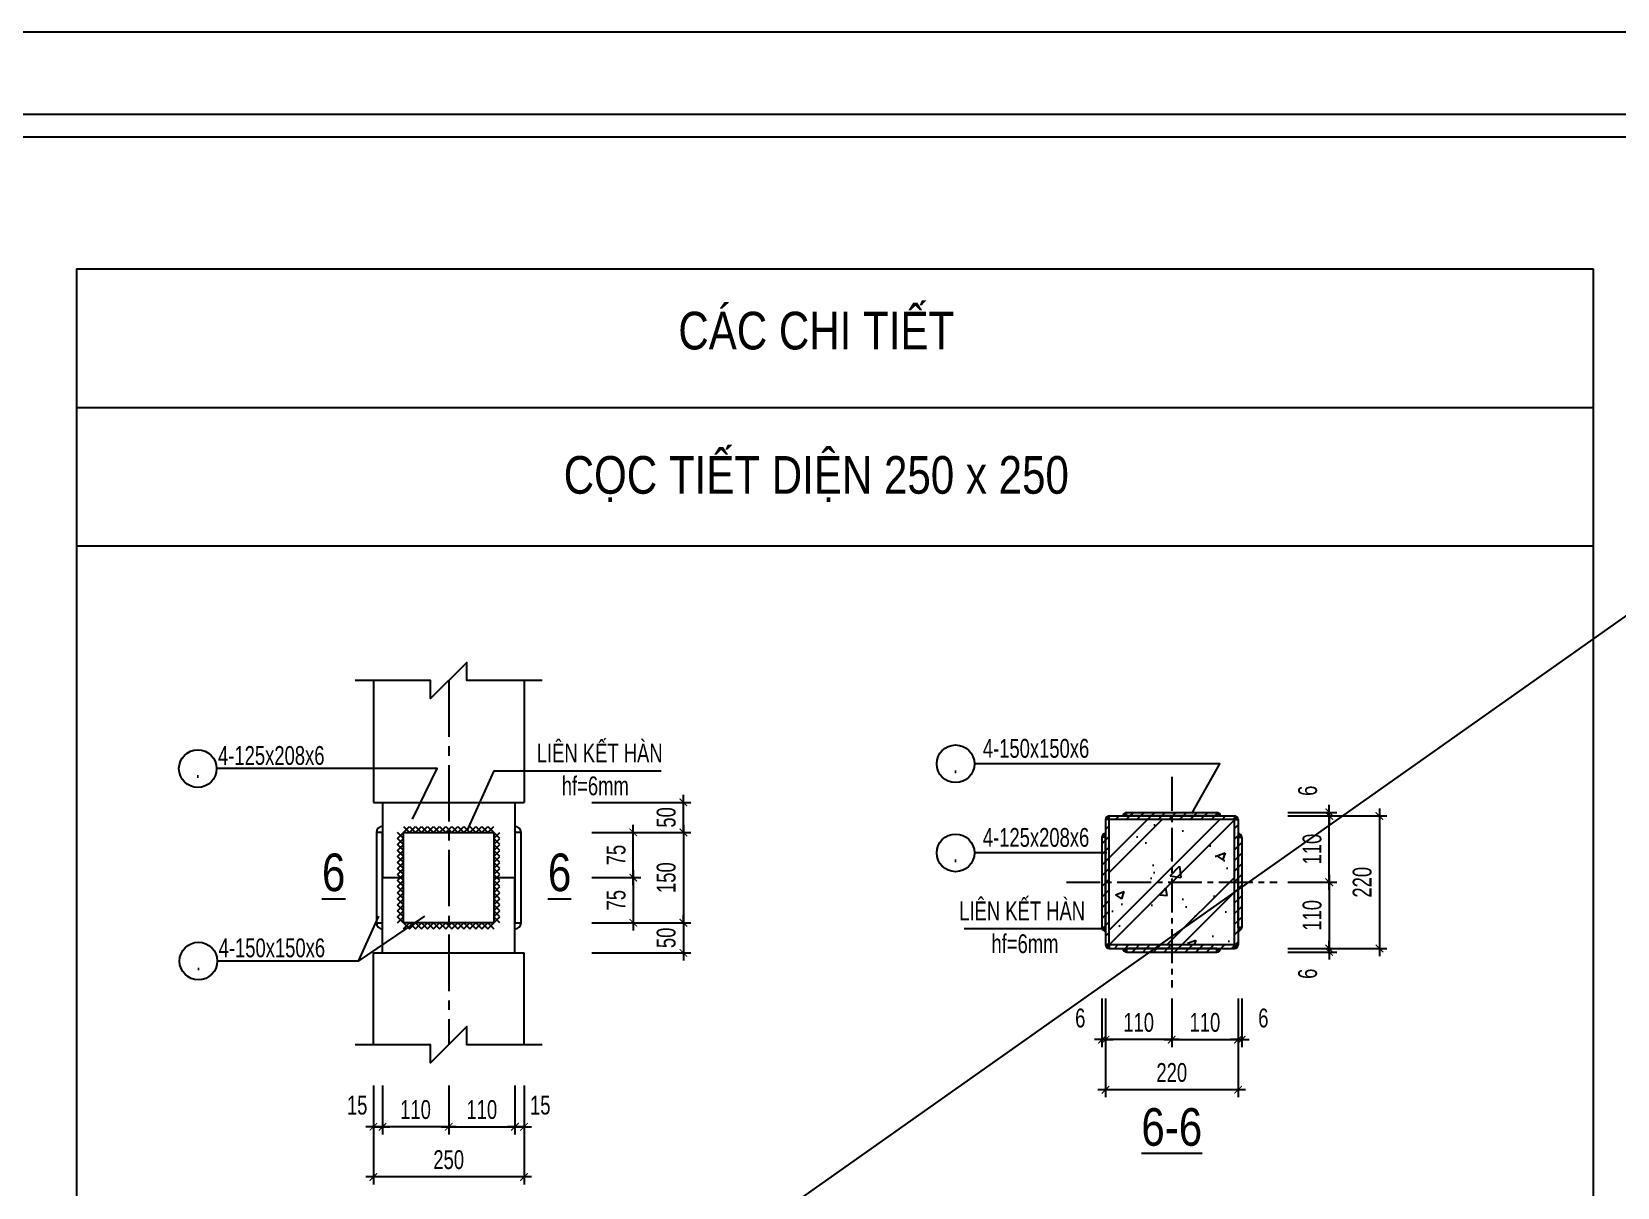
# Model space of a CAD drawing. Extents: x -24357 to 91799, y -17201 to -2351.
# Drawn here: x 14761 to 20024, y -6189 to -2351 of the extents above; entities that cross this region are included whole.
import ezdxf
from ezdxf.enums import TextEntityAlignment as Align

# ---------------------------------------------------------------- set-up
doc = ezdxf.new("R2010")
doc.units = 0
doc.header["$LTSCALE"] = 500
doc.header["$MEASUREMENT"] = 0
doc.header["$PDMODE"] = 3
doc.linetypes.add('CENTER2', pattern=[1.125, 0.75, -0.125, 0.125, -0.125])
doc.layers.get('0').update_dxf_attribs({"linetype": 'CONTINUOUS'})
doc.layers.get('DEFPOINTS').update_dxf_attribs({"linetype": 'CONTINUOUS'})
for name, color, linetype in [('CDC-KHUNGTEN', 7, 'CONTINUOUS'), ('CDC.01.AXIS', 160, 'CENTER2'), ('CDC.02.DIM', 1, 'CONTINUOUS'), ('CDC.03.BORDER', 3, 'CONTINUOUS'), ('CDC.05.STEEL', 4, 'CONTINUOUS'), ('CDC.06.TEXT', 2, 'CONTINUOUS'), ('CDC.10.HATCH', 251, 'CONTINUOUS'), ('CDC.11.NOTE', 8, 'CONTINUOUS')]:
    doc.layers.add(name, color=color, linetype=linetype)
doc.layers.add('KCS_Plotter', color=11, linetype='CONTINUOUS', plot=False)
doc.styles.add('ARIAL', font='arial.ttf', dxfattribs={"width": 0.7})
doc.dimstyles.new('DIM25X0.5', dxfattribs={"dimscale": 25, "dimtxt": 2.5, "dimasz": 1, "dimexe": 1, "dimexo": 0, "dimgap": 1, "dimtad": 1, "dimdec": 0, "dimlfac": 0.5, "dimzin": 0, "dimdsep": 46, "dimtxsty": 'ARIAL', "dimblk": 'ARCHTICK', "dimcen": 0, "dimdle": 1, "dimclrd": 1, "dimclre": 1, "dimclrt": 2, "dimadec": 0, "dimazin": 0, "dimtfac": 1, "dimtdec": 0, "dimtix": 1, "dimtmove": 2, "dimatfit": 3, "dimldrblk": 'ARCHTICK', "dimfxl": 1, "dimtolj": 1, "dimtzin": 0, "dimarcsym": 0})
pattern_1 = [(45, (-277249.786, -269356.945), (-17.6776695, 17.6776695), [])]

# ---------------------------------------------------------------- blocks, each defined once
blk = doc.blocks.new('KHUNG A1')
at = {"layer": 'CDC-KHUNGTEN'}
blk.add_lwpolyline([(10366.22, 712.17), (10366.22, 1278.17), (9655.22, 1278.17), (9655.22, 712.17)], close=True, dxfattribs=at)
at = {"layer": 'CDC.10.HATCH', "color": 8}
blk.add_lwpolyline([(9652.22, 709.17), (10447.22, 709.17), (10447.22, 1281.17), (9652.22, 1281.17)], close=True, dxfattribs=at)
at = {"layer": 'DEFPOINTS', "color": 1}
blk.add_lwpolyline([(9617.22, 698.17), (9617.22, 1292.17), (10458.22, 1292.17), (10458.22, 698.17), (9617.22, 698.17)], close=True, dxfattribs=at)
blk = doc.blocks.new('_ArchTick')
at = {"color": 0, "linetype": 'ByBlock', "const_width": 0.15}
blk.add_lwpolyline([(-0.5, -0.5), (0.5, 0.5)], dxfattribs=at)
blk = doc.blocks.new('*D593')
at = {"layer": 'CDC.02.DIM', "color": 1, "lineweight": -2, "transparency": 16777216}
for p, q in [((16757.8, -5135.3), (16757.8, -5335.3)), ((16620.6, -5160.3), (16782.8, -5160.3)), ((16620.6, -5310.3), (16782.8, -5310.3))]:
    blk.add_line(p, q, dxfattribs=at)
at = {"layer": 'DEFPOINTS', "color": 0, "transparency": 16777216}
for p in [(16620.6, -5160.3), (16620.6, -5310.3), (16757.8, -5310.3)]:
    blk.add_point(p, dxfattribs=at)
at = {"layer": 'CDC.02.DIM', "color": 1, "lineweight": -2, "transparency": 16777216, "xscale": 25, "yscale": 25, "zscale": 25}
for p, rotation in [((16757.8, -5160.3), 90), ((16757.8, -5310.3), 270)]:
    blk.add_blockref('_ArchTick', p, dxfattribs=dict(at, rotation=rotation))
at = {"layer": 'CDC.02.DIM', "color": 2, "transparency": 16777216, "insert": (16701, -5235.3), "char_height": 62.5, "attachment_point": 5, "rotation": 90, "style": 'ARIAL'}
blk.add_mtext('\\A1;75', dxfattribs=at)
blk = doc.blocks.new('*D594')
at = {"layer": 'CDC.02.DIM', "color": 1, "lineweight": -2, "transparency": 16777216}
for p, q in [((16924.1, -4985.3), (16924.1, -5335.3)), ((16620.6, -5010.3), (16949.1, -5010.3)), ((16620.6, -5310.3), (16949.1, -5310.3))]:
    blk.add_line(p, q, dxfattribs=at)
at = {"layer": 'DEFPOINTS', "color": 0, "transparency": 16777216}
for p in [(16620.6, -5010.3), (16620.6, -5310.3), (16924.1, -5310.3)]:
    blk.add_point(p, dxfattribs=at)
at = {"layer": 'CDC.02.DIM', "color": 1, "lineweight": -2, "transparency": 16777216, "xscale": 25, "yscale": 25, "zscale": 25}
for p, rotation in [((16924.1, -5010.3), 90), ((16924.1, -5310.3), 270)]:
    blk.add_blockref('_ArchTick', p, dxfattribs=dict(at, rotation=rotation))
at = {"layer": 'CDC.02.DIM', "color": 2, "transparency": 16777216, "insert": (16867.2, -5160.3), "char_height": 62.5, "attachment_point": 5, "rotation": 90, "style": 'ARIAL'}
blk.add_mtext('\\A1;150', dxfattribs=at)
blk = doc.blocks.new('*D595')
at = {"layer": 'CDC.02.DIM', "color": 1, "lineweight": -2, "transparency": 16777216}
for p, q in [((16757.8, -5185.3), (16757.8, -4985.3)), ((16620.6, -5010.3), (16782.8, -5010.3)), ((16620.6, -5160.3), (16782.8, -5160.3))]:
    blk.add_line(p, q, dxfattribs=at)
at = {"layer": 'DEFPOINTS', "color": 0, "transparency": 16777216}
for p in [(16620.6, -5010.3), (16757.8, -5010.3), (16620.6, -5160.3)]:
    blk.add_point(p, dxfattribs=at)
at = {"layer": 'CDC.02.DIM', "color": 1, "lineweight": -2, "transparency": 16777216, "xscale": 25, "yscale": 25, "zscale": 25}
for p, rotation in [((16757.8, -5010.3), 90), ((16757.8, -5160.3), 270)]:
    blk.add_blockref('_ArchTick', p, dxfattribs=dict(at, rotation=rotation))
at = {"layer": 'CDC.02.DIM', "color": 2, "transparency": 16777216, "insert": (16701, -5085.3), "char_height": 62.5, "attachment_point": 5, "rotation": 90, "style": 'ARIAL'}
blk.add_mtext('\\A1;75', dxfattribs=at)
blk = doc.blocks.new('*D596')
at = {"layer": 'CDC.02.DIM', "color": 1, "lineweight": -2, "transparency": 16777216}
for p, q in [((16924.1, -4910.3), (16924.1, -4885.3)), ((16620.6, -4910.3), (16949.1, -4910.3)), ((16924.1, -5010.3), (16924.1, -4910.3)), ((16620.6, -5010.3), (16949.1, -5010.3)), ((16924.1, -5010.3), (16924.1, -5035.3))]:
    blk.add_line(p, q, dxfattribs=at)
at = {"layer": 'DEFPOINTS', "color": 0, "transparency": 16777216}
for p in [(16620.6, -4910.3), (16924.1, -4910.3), (16620.6, -5010.3)]:
    blk.add_point(p, dxfattribs=at)
at = {"layer": 'CDC.02.DIM', "color": 1, "lineweight": -2, "transparency": 16777216, "xscale": 25, "yscale": 25, "zscale": 25}
for p, rotation in [((16924.1, -4910.3), 270), ((16924.1, -5010.3), 90)]:
    blk.add_blockref('_ArchTick', p, dxfattribs=dict(at, rotation=rotation))
at = {"layer": 'CDC.02.DIM', "color": 2, "transparency": 16777216, "insert": (16867.2, -4960.3), "char_height": 62.5, "attachment_point": 5, "rotation": 90, "style": 'ARIAL'}
blk.add_mtext('\\A1;50', dxfattribs=at)
blk = doc.blocks.new('*D597')
at = {"layer": 'CDC.02.DIM', "color": 1, "lineweight": -2, "transparency": 16777216}
for p, q in [((16620.6, -5310.3), (16949.1, -5310.3)), ((16924.1, -5310.3), (16924.1, -5285.3)), ((16924.1, -5310.3), (16924.1, -5410.3)), ((16620.6, -5410.3), (16949.1, -5410.3)), ((16924.1, -5410.3), (16924.1, -5435.3))]:
    blk.add_line(p, q, dxfattribs=at)
at = {"layer": 'DEFPOINTS', "color": 0, "transparency": 16777216}
for p in [(16620.6, -5310.3), (16620.6, -5410.3), (16924.1, -5410.3)]:
    blk.add_point(p, dxfattribs=at)
at = {"layer": 'CDC.02.DIM', "color": 1, "lineweight": -2, "transparency": 16777216, "xscale": 25, "yscale": 25, "zscale": 25}
for p, rotation in [((16924.1, -5310.3), 270), ((16924.1, -5410.3), 90)]:
    blk.add_blockref('_ArchTick', p, dxfattribs=dict(at, rotation=rotation))
at = {"layer": 'CDC.02.DIM', "color": 2, "transparency": 16777216, "insert": (16867.2, -5360.3), "char_height": 62.5, "attachment_point": 5, "rotation": 90, "style": 'ARIAL'}
blk.add_mtext('\\A1;50', dxfattribs=at)
blk = doc.blocks.new('*D598')
at = {"layer": 'CDC.02.DIM', "color": 1, "lineweight": -2, "transparency": 16777216}
for p, q in [((15925.1, -5850.6), (15925.1, -6012.7)), ((16145.1, -5850.6), (16145.1, -6012.7)), ((16170.1, -5987.7), (15900.1, -5987.7))]:
    blk.add_line(p, q, dxfattribs=at)
at = {"layer": 'DEFPOINTS', "color": 0, "transparency": 16777216}
for p in [(15925.1, -5850.6), (16145.1, -5850.6), (15925.1, -5987.7)]:
    blk.add_point(p, dxfattribs=at)
at = {"layer": 'CDC.02.DIM', "color": 1, "lineweight": -2, "transparency": 16777216, "xscale": 25, "yscale": 25, "zscale": 25, "rotation": 180}
blk.add_blockref('_ArchTick', (15925.1, -5987.7), dxfattribs=at)
at = {"layer": 'CDC.02.DIM', "color": 1, "lineweight": -2, "transparency": 16777216, "xscale": 25, "yscale": 25, "zscale": 25}
blk.add_blockref('_ArchTick', (16145.1, -5987.7), dxfattribs=at)
at = {"layer": 'CDC.02.DIM', "color": 2, "transparency": 16777216, "insert": (16035.1, -5930.8), "char_height": 62.5, "attachment_point": 5, "style": 'ARIAL'}
blk.add_mtext('\\A1;110', dxfattribs=at)
blk = doc.blocks.new('*D599')
at = {"layer": 'CDC.02.DIM', "color": 1, "lineweight": -2, "transparency": 16777216}
for p, q in [((15895.1, -5850.6), (15895.1, -6179)), ((16395.1, -5850.6), (16395.1, -6179)), ((16420.1, -6154), (15870.1, -6154))]:
    blk.add_line(p, q, dxfattribs=at)
at = {"layer": 'DEFPOINTS', "color": 0, "transparency": 16777216}
for p in [(15895.1, -5850.6), (16395.1, -5850.6), (15895.1, -6154)]:
    blk.add_point(p, dxfattribs=at)
at = {"layer": 'CDC.02.DIM', "color": 1, "lineweight": -2, "transparency": 16777216, "xscale": 25, "yscale": 25, "zscale": 25, "rotation": 180}
blk.add_blockref('_ArchTick', (15895.1, -6154), dxfattribs=at)
at = {"layer": 'CDC.02.DIM', "color": 1, "lineweight": -2, "transparency": 16777216, "xscale": 25, "yscale": 25, "zscale": 25}
blk.add_blockref('_ArchTick', (16395.1, -6154), dxfattribs=at)
at = {"layer": 'CDC.02.DIM', "color": 2, "transparency": 16777216, "insert": (16145.1, -6097.1), "char_height": 62.5, "attachment_point": 5, "style": 'ARIAL'}
blk.add_mtext('\\A1;250', dxfattribs=at)
blk = doc.blocks.new('*D600')
at = {"layer": 'CDC.02.DIM', "color": 1, "lineweight": -2, "transparency": 16777216}
for p, q in [((15895.1, -5850.6), (15895.1, -6012.7)), ((15925.1, -5850.6), (15925.1, -6012.7)), ((15895.1, -5987.7), (15870.1, -5987.7)), ((15895.1, -5987.7), (15925.1, -5987.7)), ((15925.1, -5987.7), (15950.1, -5987.7))]:
    blk.add_line(p, q, dxfattribs=at)
at = {"layer": 'DEFPOINTS', "color": 0, "transparency": 16777216}
for p in [(15895.1, -5850.6), (15925.1, -5850.6), (15925.1, -5987.7)]:
    blk.add_point(p, dxfattribs=at)
at = {"layer": 'CDC.02.DIM', "color": 1, "lineweight": -2, "transparency": 16777216, "xscale": 25, "yscale": 25, "zscale": 25}
blk.add_blockref('_ArchTick', (15895.1, -5987.7), dxfattribs=at)
at = {"layer": 'CDC.02.DIM', "color": 1, "lineweight": -2, "transparency": 16777216, "xscale": 25, "yscale": 25, "zscale": 25, "rotation": 180}
blk.add_blockref('_ArchTick', (15925.1, -5987.7), dxfattribs=at)
at = {"layer": 'CDC.02.DIM', "color": 2, "transparency": 16777216, "insert": (15841.3, -5916.2), "char_height": 62.5, "attachment_point": 5, "style": 'ARIAL'}
blk.add_mtext('\\A1;15', dxfattribs=at)
blk = doc.blocks.new('*D601')
at = {"layer": 'CDC.02.DIM', "color": 1, "lineweight": -2, "transparency": 16777216}
for p, q in [((16145.1, -5850.6), (16145.1, -6012.7)), ((16365.1, -5850.6), (16365.1, -6012.7)), ((16120.1, -5987.7), (16390.1, -5987.7))]:
    blk.add_line(p, q, dxfattribs=at)
at = {"layer": 'DEFPOINTS', "color": 0, "transparency": 16777216}
for p in [(16145.1, -5850.6), (16365.1, -5850.6), (16365.1, -5987.7)]:
    blk.add_point(p, dxfattribs=at)
at = {"layer": 'CDC.02.DIM', "color": 1, "lineweight": -2, "transparency": 16777216, "xscale": 25, "yscale": 25, "zscale": 25, "rotation": 180}
blk.add_blockref('_ArchTick', (16145.1, -5987.7), dxfattribs=at)
at = {"layer": 'CDC.02.DIM', "color": 1, "lineweight": -2, "transparency": 16777216, "xscale": 25, "yscale": 25, "zscale": 25}
blk.add_blockref('_ArchTick', (16365.1, -5987.7), dxfattribs=at)
at = {"layer": 'CDC.02.DIM', "color": 2, "transparency": 16777216, "insert": (16255.1, -5930.8), "char_height": 62.5, "attachment_point": 5, "style": 'ARIAL'}
blk.add_mtext('\\A1;110', dxfattribs=at)
blk = doc.blocks.new('*D602')
at = {"layer": 'CDC.02.DIM', "color": 1, "lineweight": -2, "transparency": 16777216}
for p, q in [((16365.1, -5850.6), (16365.1, -6012.7)), ((16395.1, -5850.6), (16395.1, -6012.7)), ((16365.1, -5987.7), (16340.1, -5987.7)), ((16395.1, -5987.7), (16365.1, -5987.7)), ((16395.1, -5987.7), (16420.1, -5987.7))]:
    blk.add_line(p, q, dxfattribs=at)
at = {"layer": 'DEFPOINTS', "color": 0, "transparency": 16777216}
for p in [(16365.1, -5850.6), (16395.1, -5850.6), (16365.1, -5987.7)]:
    blk.add_point(p, dxfattribs=at)
at = {"layer": 'CDC.02.DIM', "color": 1, "lineweight": -2, "transparency": 16777216, "xscale": 25, "yscale": 25, "zscale": 25}
blk.add_blockref('_ArchTick', (16365.1, -5987.7), dxfattribs=at)
at = {"layer": 'CDC.02.DIM', "color": 1, "lineweight": -2, "transparency": 16777216, "xscale": 25, "yscale": 25, "zscale": 25, "rotation": 180}
blk.add_blockref('_ArchTick', (16395.1, -5987.7), dxfattribs=at)
at = {"layer": 'CDC.02.DIM', "color": 2, "transparency": 16777216, "insert": (16449, -5916.2), "char_height": 62.5, "attachment_point": 5, "style": 'ARIAL'}
blk.add_mtext('\\A1;15', dxfattribs=at)
blk = doc.blocks.new('*D603')
at = {"layer": 'CDC.02.DIM', "color": 1, "lineweight": -2, "transparency": 16777216}
for p, q in [((18325.1, -5561.1), (18325.1, -5723.3)), ((18545.1, -5561.1), (18545.1, -5723.3)), ((18570.1, -5698.3), (18300.1, -5698.3))]:
    blk.add_line(p, q, dxfattribs=at)
at = {"layer": 'DEFPOINTS', "color": 0, "transparency": 16777216}
for p in [(18325.1, -5561.1), (18545.1, -5561.1), (18325.1, -5698.3)]:
    blk.add_point(p, dxfattribs=at)
at = {"layer": 'CDC.02.DIM', "color": 1, "lineweight": -2, "transparency": 16777216, "xscale": 25, "yscale": 25, "zscale": 25, "rotation": 180}
blk.add_blockref('_ArchTick', (18325.1, -5698.3), dxfattribs=at)
at = {"layer": 'CDC.02.DIM', "color": 1, "lineweight": -2, "transparency": 16777216, "xscale": 25, "yscale": 25, "zscale": 25}
blk.add_blockref('_ArchTick', (18545.1, -5698.3), dxfattribs=at)
at = {"layer": 'CDC.02.DIM', "color": 2, "transparency": 16777216, "insert": (18435.1, -5641.4), "char_height": 62.5, "attachment_point": 5, "style": 'ARIAL'}
blk.add_mtext('\\A1;110', dxfattribs=at)
blk = doc.blocks.new('*D604')
at = {"layer": 'CDC.02.DIM', "color": 1, "lineweight": -2, "transparency": 16777216}
for p, q in [((18325.1, -5561.1), (18325.1, -5889.6)), ((18765.1, -5561.1), (18765.1, -5889.6)), ((18790.1, -5864.6), (18300.1, -5864.6))]:
    blk.add_line(p, q, dxfattribs=at)
at = {"layer": 'DEFPOINTS', "color": 0, "transparency": 16777216}
for p in [(18325.1, -5561.1), (18765.1, -5561.1), (18325.1, -5864.6)]:
    blk.add_point(p, dxfattribs=at)
at = {"layer": 'CDC.02.DIM', "color": 1, "lineweight": -2, "transparency": 16777216, "xscale": 25, "yscale": 25, "zscale": 25, "rotation": 180}
blk.add_blockref('_ArchTick', (18325.1, -5864.6), dxfattribs=at)
at = {"layer": 'CDC.02.DIM', "color": 1, "lineweight": -2, "transparency": 16777216, "xscale": 25, "yscale": 25, "zscale": 25}
blk.add_blockref('_ArchTick', (18765.1, -5864.6), dxfattribs=at)
at = {"layer": 'CDC.02.DIM', "color": 2, "transparency": 16777216, "insert": (18545.1, -5807.7), "char_height": 62.5, "attachment_point": 5, "style": 'ARIAL'}
blk.add_mtext('\\A1;220', dxfattribs=at)
blk = doc.blocks.new('*D605')
at = {"layer": 'CDC.02.DIM', "color": 1, "lineweight": -2, "transparency": 16777216}
for p, q in [((18313.1, -5561.1), (18313.1, -5723.3)), ((18325.1, -5561.1), (18325.1, -5723.3)), ((18313.1, -5698.3), (18288.1, -5698.3)), ((18313.1, -5698.3), (18325.1, -5698.3)), ((18325.1, -5698.3), (18350.1, -5698.3))]:
    blk.add_line(p, q, dxfattribs=at)
at = {"layer": 'DEFPOINTS', "color": 0, "transparency": 16777216}
for p in [(18313.1, -5561.1), (18325.1, -5561.1), (18325.1, -5698.3)]:
    blk.add_point(p, dxfattribs=at)
at = {"layer": 'CDC.02.DIM', "color": 1, "lineweight": -2, "transparency": 16777216, "xscale": 25, "yscale": 25, "zscale": 25}
blk.add_blockref('_ArchTick', (18313.1, -5698.3), dxfattribs=at)
at = {"layer": 'CDC.02.DIM', "color": 1, "lineweight": -2, "transparency": 16777216, "xscale": 25, "yscale": 25, "zscale": 25, "rotation": 180}
blk.add_blockref('_ArchTick', (18325.1, -5698.3), dxfattribs=at)
at = {"layer": 'CDC.02.DIM', "color": 2, "transparency": 16777216, "insert": (18241.3, -5626.8), "char_height": 62.5, "attachment_point": 5, "style": 'ARIAL'}
blk.add_mtext('\\A1;6', dxfattribs=at)
blk = doc.blocks.new('*D606')
at = {"layer": 'CDC.02.DIM', "color": 1, "lineweight": -2, "transparency": 16777216}
for p, q in [((18545.1, -5561.1), (18545.1, -5723.3)), ((18765.1, -5561.1), (18765.1, -5723.3)), ((18520.1, -5698.3), (18790.1, -5698.3))]:
    blk.add_line(p, q, dxfattribs=at)
at = {"layer": 'DEFPOINTS', "color": 0, "transparency": 16777216}
for p in [(18545.1, -5561.1), (18765.1, -5561.1), (18765.1, -5698.3)]:
    blk.add_point(p, dxfattribs=at)
at = {"layer": 'CDC.02.DIM', "color": 1, "lineweight": -2, "transparency": 16777216, "xscale": 25, "yscale": 25, "zscale": 25, "rotation": 180}
blk.add_blockref('_ArchTick', (18545.1, -5698.3), dxfattribs=at)
at = {"layer": 'CDC.02.DIM', "color": 1, "lineweight": -2, "transparency": 16777216, "xscale": 25, "yscale": 25, "zscale": 25}
blk.add_blockref('_ArchTick', (18765.1, -5698.3), dxfattribs=at)
at = {"layer": 'CDC.02.DIM', "color": 2, "transparency": 16777216, "insert": (18655.1, -5641.4), "char_height": 62.5, "attachment_point": 5, "style": 'ARIAL'}
blk.add_mtext('\\A1;110', dxfattribs=at)
blk = doc.blocks.new('*D607')
at = {"layer": 'CDC.02.DIM', "color": 1, "lineweight": -2, "transparency": 16777216}
for p, q in [((18765.1, -5561.1), (18765.1, -5723.3)), ((18777.1, -5561.1), (18777.1, -5723.3)), ((18765.1, -5698.3), (18740.1, -5698.3)), ((18777.1, -5698.3), (18765.1, -5698.3)), ((18777.1, -5698.3), (18802.1, -5698.3))]:
    blk.add_line(p, q, dxfattribs=at)
at = {"layer": 'DEFPOINTS', "color": 0, "transparency": 16777216}
for p in [(18765.1, -5561.1), (18777.1, -5561.1), (18765.1, -5698.3)]:
    blk.add_point(p, dxfattribs=at)
at = {"layer": 'CDC.02.DIM', "color": 1, "lineweight": -2, "transparency": 16777216, "xscale": 25, "yscale": 25, "zscale": 25}
blk.add_blockref('_ArchTick', (18765.1, -5698.3), dxfattribs=at)
at = {"layer": 'CDC.02.DIM', "color": 1, "lineweight": -2, "transparency": 16777216, "xscale": 25, "yscale": 25, "zscale": 25, "rotation": 180}
blk.add_blockref('_ArchTick', (18777.1, -5698.3), dxfattribs=at)
at = {"layer": 'CDC.02.DIM', "color": 2, "transparency": 16777216, "insert": (18849, -5626.8), "char_height": 62.5, "attachment_point": 5, "style": 'ARIAL'}
blk.add_mtext('\\A1;6', dxfattribs=at)
blk = doc.blocks.new('*D608')
at = {"layer": 'CDC.02.DIM', "color": 1, "lineweight": -2, "transparency": 16777216}
for p, q in [((19067.8, -5150.6), (19067.8, -5420.6)), ((18930.6, -5175.6), (19092.8, -5175.6)), ((18930.6, -5395.6), (19092.8, -5395.6))]:
    blk.add_line(p, q, dxfattribs=at)
at = {"layer": 'DEFPOINTS', "color": 0, "transparency": 16777216}
for p in [(18930.6, -5175.6), (18930.6, -5395.6), (19067.8, -5395.6)]:
    blk.add_point(p, dxfattribs=at)
at = {"layer": 'CDC.02.DIM', "color": 1, "lineweight": -2, "transparency": 16777216, "xscale": 25, "yscale": 25, "zscale": 25}
for p, rotation in [((19067.8, -5175.6), 90), ((19067.8, -5395.6), 270)]:
    blk.add_blockref('_ArchTick', p, dxfattribs=dict(at, rotation=rotation))
at = {"layer": 'CDC.02.DIM', "color": 2, "transparency": 16777216, "insert": (19010.9, -5285.6), "char_height": 62.5, "attachment_point": 5, "rotation": 90, "style": 'ARIAL'}
blk.add_mtext('\\A1;110', dxfattribs=at)
blk = doc.blocks.new('*D609')
at = {"layer": 'CDC.02.DIM', "color": 1, "lineweight": -2, "transparency": 16777216}
for p, q in [((19234.1, -4930.6), (19234.1, -5420.6)), ((18930.6, -4955.6), (19259.1, -4955.6)), ((18930.6, -5395.6), (19259.1, -5395.6))]:
    blk.add_line(p, q, dxfattribs=at)
at = {"layer": 'DEFPOINTS', "color": 0, "transparency": 16777216}
for p in [(18930.6, -4955.6), (18930.6, -5395.6), (19234.1, -5395.6)]:
    blk.add_point(p, dxfattribs=at)
at = {"layer": 'CDC.02.DIM', "color": 1, "lineweight": -2, "transparency": 16777216, "xscale": 25, "yscale": 25, "zscale": 25}
for p, rotation in [((19234.1, -4955.6), 90), ((19234.1, -5395.6), 270)]:
    blk.add_blockref('_ArchTick', p, dxfattribs=dict(at, rotation=rotation))
at = {"layer": 'CDC.02.DIM', "color": 2, "transparency": 16777216, "insert": (19177.2, -5175.6), "char_height": 62.5, "attachment_point": 5, "rotation": 90, "style": 'ARIAL'}
blk.add_mtext('\\A1;220', dxfattribs=at)
blk = doc.blocks.new('*D610')
at = {"layer": 'CDC.02.DIM', "color": 1, "lineweight": -2, "transparency": 16777216}
for p, q in [((18930.6, -5395.6), (19092.8, -5395.6)), ((18930.6, -5407.6), (19092.8, -5407.6)), ((19067.8, -5395.6), (19067.8, -5370.6)), ((19067.8, -5407.6), (19067.8, -5395.6)), ((19067.8, -5407.6), (19067.8, -5432.6))]:
    blk.add_line(p, q, dxfattribs=at)
at = {"layer": 'DEFPOINTS', "color": 0, "transparency": 16777216}
for p in [(18930.6, -5395.6), (18930.6, -5407.6), (19067.8, -5395.6)]:
    blk.add_point(p, dxfattribs=at)
at = {"layer": 'CDC.02.DIM', "color": 1, "lineweight": -2, "transparency": 16777216, "xscale": 25, "yscale": 25, "zscale": 25}
for p, rotation in [((19067.8, -5395.6), 270), ((19067.8, -5407.6), 90)]:
    blk.add_blockref('_ArchTick', p, dxfattribs=dict(at, rotation=rotation))
at = {"layer": 'CDC.02.DIM', "color": 2, "transparency": 16777216, "insert": (18996.3, -5479.5), "char_height": 62.5, "attachment_point": 5, "rotation": 90, "style": 'ARIAL'}
blk.add_mtext('\\A1;6', dxfattribs=at)
blk = doc.blocks.new('*D611')
at = {"layer": 'CDC.02.DIM', "color": 1, "lineweight": -2, "transparency": 16777216}
for p, q in [((19067.8, -5200.6), (19067.8, -4930.6)), ((18930.6, -4955.6), (19092.8, -4955.6)), ((18930.6, -5175.6), (19092.8, -5175.6))]:
    blk.add_line(p, q, dxfattribs=at)
at = {"layer": 'DEFPOINTS', "color": 0, "transparency": 16777216}
for p in [(18930.6, -4955.6), (19067.8, -4955.6), (18930.6, -5175.6)]:
    blk.add_point(p, dxfattribs=at)
at = {"layer": 'CDC.02.DIM', "color": 1, "lineweight": -2, "transparency": 16777216, "xscale": 25, "yscale": 25, "zscale": 25}
for p, rotation in [((19067.8, -4955.6), 90), ((19067.8, -5175.6), 270)]:
    blk.add_blockref('_ArchTick', p, dxfattribs=dict(at, rotation=rotation))
at = {"layer": 'CDC.02.DIM', "color": 2, "transparency": 16777216, "insert": (19010.9, -5065.6), "char_height": 62.5, "attachment_point": 5, "rotation": 90, "style": 'ARIAL'}
blk.add_mtext('\\A1;110', dxfattribs=at)
blk = doc.blocks.new('*D612')
at = {"layer": 'CDC.02.DIM', "color": 1, "lineweight": -2, "transparency": 16777216}
for p, q in [((18930.6, -4943.6), (19092.8, -4943.6)), ((19067.8, -4943.6), (19067.8, -4918.6)), ((19067.8, -4943.6), (19067.8, -4955.6)), ((18930.6, -4955.6), (19092.8, -4955.6)), ((19067.8, -4955.6), (19067.8, -4980.6))]:
    blk.add_line(p, q, dxfattribs=at)
at = {"layer": 'DEFPOINTS', "color": 0, "transparency": 16777216}
for p in [(18930.6, -4943.6), (18930.6, -4955.6), (19067.8, -4955.6)]:
    blk.add_point(p, dxfattribs=at)
at = {"layer": 'CDC.02.DIM', "color": 1, "lineweight": -2, "transparency": 16777216, "xscale": 25, "yscale": 25, "zscale": 25}
for p, rotation in [((19067.8, -4943.6), 270), ((19067.8, -4955.6), 90)]:
    blk.add_blockref('_ArchTick', p, dxfattribs=dict(at, rotation=rotation))
at = {"layer": 'CDC.02.DIM', "color": 2, "transparency": 16777216, "insert": (18996.3, -4871.8), "char_height": 62.5, "attachment_point": 5, "rotation": 90, "style": 'ARIAL'}
blk.add_mtext('\\A1;6', dxfattribs=at)

msp = doc.modelspace()

# ---------------------------------------------------------------- hatches: boundary and pattern name
at = {"layer": 'CDC.05.STEEL'}
for points in [[(18395.14, -4943.65), (18395.14, -4955.65), (18383.14, -4955.65, -0.4142136)], [(18695.14, -4943.65), (18695.14, -4955.65), (18707.14, -4955.65, 0.4142136)], [(18337.14, -4955.65), (18337.14, -4967.65), (18325.14, -4967.65, -0.4142136)], [(18753.14, -4955.65), (18753.14, -4967.65), (18765.14, -4967.65, 0.4142136)], [(18313.14, -5025.65), (18325.14, -5025.65), (18325.14, -5013.65, 0.4142136)], [(18777.14, -5025.65), (18765.14, -5025.65), (18765.14, -5013.65, -0.4142136)], [(18313.14, -5325.65), (18325.14, -5325.65), (18325.14, -5337.65, -0.4142136)], [(18777.14, -5325.65), (18765.14, -5325.65), (18765.14, -5337.65, 0.4142136)], [(18337.14, -5395.65), (18337.14, -5383.65), (18325.14, -5383.65, 0.4142136)], [(18395.14, -5407.65), (18395.14, -5395.65), (18383.14, -5395.65, 0.4142136)], [(18695.14, -5407.65), (18695.14, -5395.65), (18707.14, -5395.65, -0.4142136)], [(18753.14, -5395.65), (18753.14, -5383.65), (18765.14, -5383.65, -0.4142136)]]:
    msp.add_hatch(color=256, dxfattribs=at).paths.add_polyline_path(points)
at = {"layer": 'CDC.10.HATCH'}
h = msp.add_hatch(dxfattribs=at)
h.set_pattern_fill('ANSI31', color=256, scale=200, style=0)
h.set_pattern_definition(pattern_1)
h.paths.add_polyline_path([(18695.14, -4955.65), (18695.14, -4943.65), (18545.14, -4943.65), (18545.14, -4955.65)])
h.paths.add_polyline_path([(18395.14, -4943.65), (18395.14, -4955.65), (18545.14, -4955.65), (18545.14, -4943.65)])
h = msp.add_hatch(dxfattribs=at)
h.set_pattern_fill('ANSI31', color=256, scale=200, style=0)
h.set_pattern_definition(pattern_1)
h.paths.add_polyline_path([(18337.14, -4967.65), (18325.14, -4967.65), (18325.14, -5175.65), (18337.14, -5175.65)])
h.paths.add_polyline_path([(18337.14, -5175.65), (18325.14, -5175.65), (18325.14, -5325.65), (18325.14, -5383.65), (18337.14, -5383.65)])
h = msp.add_hatch(dxfattribs=at)
h.set_pattern_fill('ANSI31', color=256, scale=200, style=0)
h.set_pattern_definition(pattern_1)
h.paths.add_polyline_path([(18545.14, -4955.65), (18395.14, -4955.65), (18337.14, -4955.65), (18337.14, -4967.65), (18545.14, -4967.65)])
h.paths.add_polyline_path([(18753.14, -4955.65), (18545.14, -4955.65), (18545.14, -4967.65), (18753.14, -4967.65)])
h = msp.add_hatch(dxfattribs=at)
h.set_pattern_fill('CHAU-01', color=256, scale=40, style=0, pattern_type=2)
h.set_pattern_definition([(50, (-323933.8, -307986.43), (286.90407, -25.10085), [30, -330]), (355, (-323933.8, -307986.43), (-55.50053, 300.87685), [24, -264]), (100.4514, (-323909.88, -307988.52), (231.40375, 275.77582), [25.49608, -280.45684]), (46.1842, (-323933.8, -307906.43), (426.89642, -66.2076), [45, -495]), (96.6356, (-323898.2, -307911.94), (373.8651, 389.64715), [38.2441, -420.6852]), (351.1842, (-323933.8, -307906.43), (373.86478, 389.64744), [36, -396]), (21, (-323893.8, -307926.43), (238.76282, -161.04756), [30, -330]), (326, (-323893.8, -307926.43), (97.32613, 290.06002), [24, -264]), (71.4514, (-323873.9, -307939.85), (336.08905, 129.0122), [25.49608, -280.45684]), (37.5, (-323933.79, -307986.43), (4.863942, 133.157542), [0, -260.8, 0, -268, 0, -265]), (7.5, (-323933.8, -307986.43), (105.227815, 157.764685), [0, -152.8, 0, -254.8, 0, -101]), (327.5, (-324022.99, -307986.43), (213.528974, -9.021949), [0, -100, 0, -312, 0, -414]), (317.5, (-324063, -307986.43), (233.27447, 40.04199), [0, -130, 0, -207.2, 0, -294]), (45, (-323933.8, -307986.43), (-120.20815, 120.20815), []), (45, (-323933.8, -307937.43), (-120.20815, 120.20815), [])])
h.paths.add_polyline_path([(18545.14, -4967.65), (18337.14, -4967.65), (18337.14, -5175.65), (18545.14, -5175.65)])
h.paths.add_polyline_path([(18753.14, -4967.65), (18545.14, -4967.65), (18545.14, -5175.65), (18753.14, -5175.65)])
h.paths.add_polyline_path([(18753.14, -5175.65), (18545.14, -5175.65), (18545.14, -5383.65), (18753.14, -5383.65)])
h.paths.add_polyline_path([(18545.14, -5175.65), (18337.14, -5175.65), (18337.14, -5383.65), (18545.14, -5383.65)])
h = msp.add_hatch(dxfattribs=at)
h.set_pattern_fill('ANSI31', color=256, scale=200, style=0)
h.set_pattern_definition(pattern_1)
h.paths.add_polyline_path([(18765.14, -5025.65), (18765.14, -4967.65), (18753.14, -4967.65), (18753.14, -5175.65), (18765.14, -5175.65)])
h.paths.add_polyline_path([(18765.14, -5175.65), (18753.14, -5175.65), (18753.14, -5383.65), (18765.14, -5383.65)])
h = msp.add_hatch(dxfattribs=at)
h.set_pattern_fill('ANSI31', color=256, scale=200, style=0)
h.set_pattern_definition(pattern_1)
h.paths.add_polyline_path([(18325.14, -5325.65), (18313.14, -5325.65), (18313.14, -5175.65), (18325.14, -5175.65)])
h.paths.add_polyline_path([(18313.14, -5025.65), (18325.14, -5025.65), (18325.14, -5175.65), (18313.14, -5175.65)])
h = msp.add_hatch(dxfattribs=at)
h.set_pattern_fill('ANSI31', color=256, scale=200, style=0)
h.set_pattern_definition(pattern_1)
h.paths.add_polyline_path([(18765.14, -5325.65), (18777.14, -5325.65), (18777.14, -5175.65), (18765.14, -5175.65)])
h.paths.add_polyline_path([(18777.14, -5025.65), (18765.14, -5025.65), (18765.14, -5175.65), (18777.14, -5175.65)])
h = msp.add_hatch(dxfattribs=at)
h.set_pattern_fill('ANSI31', color=256, scale=200, style=0)
h.set_pattern_definition(pattern_1)
h.paths.add_polyline_path([(18545.14, -5383.65), (18337.14, -5383.65), (18337.14, -5395.65), (18545.14, -5395.65)])
h.paths.add_polyline_path([(18753.14, -5383.65), (18545.14, -5383.65), (18545.14, -5395.65), (18695.14, -5395.65), (18753.14, -5395.65)])
h = msp.add_hatch(dxfattribs=at)
h.set_pattern_fill('ANSI31', color=256, scale=200, style=0)
h.set_pattern_definition(pattern_1)
h.paths.add_polyline_path([(18695.14, -5395.65), (18695.14, -5407.65), (18545.14, -5407.65), (18545.14, -5395.65)])
h.paths.add_polyline_path([(18395.14, -5407.65), (18395.14, -5395.65), (18545.14, -5395.65), (18545.14, -5407.65)])

# ---------------------------------------------------------------- linework, layer by layer
at = {"layer": 'CDC.01.AXIS', "ltscale": 0.5}
msp.add_line((16145.14, -4505.5), (16145.14, -5715.07), dxfattribs=at)
at = {"layer": 'CDC.01.AXIS', "ltscale": 0.3}
for p, q in [((18545.14, -4825.65), (18545.14, -5525.65)), ((18195.14, -5175.65), (18895.14, -5175.65))]:
    msp.add_line(p, q, dxfattribs=at)
at = {"layer": 'CDC.02.DIM'}
for points in [[(16455.14, -4505.5), (16205.14, -4505.5), (16205.14, -4445.5), (16085.14, -4565.5), (16085.14, -4505.5), (15835.14, -4505.5)], [(16455.14, -5715.07), (16205.14, -5715.07), (16205.14, -5655.07), (16085.14, -5775.07), (16085.14, -5715.07), (15835.14, -5715.07)]]:
    msp.add_lwpolyline(points, dxfattribs=at)
at = {"layer": 'CDC.03.BORDER'}
for p, q in [((19943.39, -3138.9), (19943.39, -9468.64)), ((14911.14, -3598.9), (19943.39, -3598.9)), ((14911.14, -4058.9), (19943.39, -4058.9)), ((15895.14, -4505.5), (15895.14, -4910.28)), ((16395.14, -4505.5), (16395.14, -4910.28)), ((15895.14, -4910.28), (16395.14, -4910.28)), ((15925.14, -4910.28), (15925.14, -5160.28)), ((16365.14, -4910.28), (16365.14, -5160.28)), ((15925.14, -5160.28), (15995.14, -5160.28)), ((15925.14, -5410.28), (15925.14, -5160.28)), ((16295.14, -5160.28), (16365.14, -5160.28)), ((16365.14, -5410.28), (16365.14, -5160.28)), ((15895.14, -5715.07), (15895.14, -5410.28)), ((15895.14, -5410.28), (16395.14, -5410.28)), ((16395.14, -5715.07), (16395.14, -5410.28))]:
    msp.add_line(p, q, dxfattribs=at)
msp.add_lwpolyline([(19943.39, -9468.64), (14911.14, -9468.64), (14911.14, -3138.9), (19943.39, -3138.9)], dxfattribs=at)
for points in [[(15925.14, -5010.28), (15905.14, -5010.28), (15905.14, -5310.28), (15925.14, -5310.28)], [(15995.14, -5010.28), (16295.14, -5010.28), (16295.14, -5310.28), (15995.14, -5310.28)], [(16385.14, -5010.28), (16365.14, -5010.28), (16365.14, -5310.28), (16385.14, -5310.28)]]:
    msp.add_lwpolyline(points, close=True, dxfattribs=at)
at = {"layer": 'CDC.05.STEEL'}
for p, q in [((15995.14, -4990.28), (16015.14, -5010.28)), ((15995.14, -5010.28), (16015.14, -4990.28)), ((16015.14, -4990.28), (16035.14, -5010.28)), ((16015.14, -5010.28), (16035.14, -4990.28)), ((16035.14, -4990.28), (16055.14, -5010.28)), ((16035.14, -5010.28), (16055.14, -4990.28)), ((16055.14, -4990.28), (16075.14, -5010.28)), ((16055.14, -5010.28), (16075.14, -4990.28)), ((16075.14, -4990.28), (16095.14, -5010.28)), ((16075.14, -5010.28), (16095.14, -4990.28)), ((16095.14, -4990.28), (16115.14, -5010.28)), ((16095.14, -5010.28), (16115.14, -4990.28)), ((16115.14, -4990.28), (16135.14, -5010.28)), ((16115.14, -5010.28), (16135.14, -4990.28)), ((16135.14, -4990.28), (16155.14, -5010.28)), ((16135.14, -5010.28), (16155.14, -4990.28)), ((16155.14, -4990.28), (16175.14, -5010.28)), ((16155.14, -5010.28), (16175.14, -4990.28)), ((16175.14, -4990.28), (16195.14, -5010.28)), ((16175.14, -5010.28), (16195.14, -4990.28)), ((16195.14, -4990.28), (16215.14, -5010.28)), ((16195.14, -5010.28), (16215.14, -4990.28)), ((16215.14, -4990.28), (16235.14, -5010.28)), ((16215.14, -5010.28), (16235.14, -4990.28)), ((16235.14, -4990.28), (16255.14, -5010.28)), ((16235.14, -5010.28), (16255.14, -4990.28)), ((16255.14, -4990.28), (16275.14, -5010.28)), ((16255.14, -5010.28), (16275.14, -4990.28)), ((16275.14, -4990.28), (16295.14, -5010.28)), ((16275.14, -5010.28), (16295.14, -4990.28)), ((15975.14, -5030.28), (15995.14, -5010.28)), ((15995.14, -5030.28), (15975.14, -5010.28)), ((15975.14, -5050.28), (15995.14, -5030.28)), ((15995.14, -5050.28), (15975.14, -5030.28)), ((15975.14, -5070.28), (15995.14, -5050.28)), ((15995.14, -5070.28), (15975.14, -5050.28)), ((16295.14, -5030.28), (16315.14, -5010.28)), ((16315.14, -5030.28), (16295.14, -5010.28)), ((16295.14, -5050.28), (16315.14, -5030.28)), ((16315.14, -5050.28), (16295.14, -5030.28)), ((16295.14, -5070.28), (16315.14, -5050.28)), ((16315.14, -5070.28), (16295.14, -5050.28)), ((15975.14, -5090.28), (15995.14, -5070.28)), ((15995.14, -5090.28), (15975.14, -5070.28)), ((15975.14, -5110.28), (15995.14, -5090.28)), ((15995.14, -5110.28), (15975.14, -5090.28)), ((16295.14, -5090.28), (16315.14, -5070.28)), ((16315.14, -5090.28), (16295.14, -5070.28)), ((16295.14, -5110.28), (16315.14, -5090.28)), ((16315.14, -5110.28), (16295.14, -5090.28)), ((15975.14, -5130.28), (15995.14, -5110.28)), ((15995.14, -5130.28), (15975.14, -5110.28)), ((15975.14, -5150.28), (15995.14, -5130.28)), ((15995.14, -5150.28), (15975.14, -5130.28)), ((15975.14, -5170.28), (15995.14, -5150.28)), ((15995.14, -5170.28), (15975.14, -5150.28)), ((16295.14, -5130.28), (16315.14, -5110.28)), ((16315.14, -5130.28), (16295.14, -5110.28)), ((16295.14, -5150.28), (16315.14, -5130.28)), ((16315.14, -5150.28), (16295.14, -5130.28)), ((16295.14, -5170.28), (16315.14, -5150.28)), ((16315.14, -5170.28), (16295.14, -5150.28)), ((15975.14, -5190.28), (15995.14, -5170.28)), ((15995.14, -5190.28), (15975.14, -5170.28)), ((15975.14, -5210.28), (15995.14, -5190.28)), ((15995.14, -5210.28), (15975.14, -5190.28)), ((16295.14, -5190.28), (16315.14, -5170.28)), ((16315.14, -5190.28), (16295.14, -5170.28)), ((16295.14, -5210.28), (16315.14, -5190.28)), ((16315.14, -5210.28), (16295.14, -5190.28)), ((15975.14, -5230.28), (15995.14, -5210.28)), ((15995.14, -5230.28), (15975.14, -5210.28)), ((15975.14, -5250.28), (15995.14, -5230.28)), ((15995.14, -5250.28), (15975.14, -5230.28)), ((15975.14, -5270.28), (15995.14, -5250.28)), ((15995.14, -5270.28), (15975.14, -5250.28)), ((16295.14, -5230.28), (16315.14, -5210.28)), ((16315.14, -5230.28), (16295.14, -5210.28)), ((16295.14, -5250.28), (16315.14, -5230.28)), ((16315.14, -5250.28), (16295.14, -5230.28)), ((16295.14, -5270.28), (16315.14, -5250.28)), ((16315.14, -5270.28), (16295.14, -5250.28)), ((15975.14, -5290.28), (15995.14, -5270.28)), ((15995.14, -5290.28), (15975.14, -5270.28)), ((15975.14, -5310.28), (15995.14, -5290.28)), ((15995.14, -5310.28), (15975.14, -5290.28)), ((15995.14, -5310.28), (16015.14, -5330.28)), ((15995.14, -5330.28), (16015.14, -5310.28)), ((16015.14, -5310.28), (16035.14, -5330.28)), ((16015.14, -5330.28), (16035.14, -5310.28)), ((16035.14, -5310.28), (16055.14, -5330.28)), ((16035.14, -5330.28), (16055.14, -5310.28)), ((16055.14, -5310.28), (16075.14, -5330.28)), ((16055.14, -5330.28), (16075.14, -5310.28)), ((16075.14, -5310.28), (16095.14, -5330.28)), ((16075.14, -5330.28), (16095.14, -5310.28)), ((16095.14, -5310.28), (16115.14, -5330.28)), ((16095.14, -5330.28), (16115.14, -5310.28)), ((16115.14, -5310.28), (16135.14, -5330.28)), ((16115.14, -5330.28), (16135.14, -5310.28)), ((16135.14, -5310.28), (16155.14, -5330.28)), ((16135.14, -5330.28), (16155.14, -5310.28)), ((16155.14, -5310.28), (16175.14, -5330.28)), ((16155.14, -5330.28), (16175.14, -5310.28)), ((16175.14, -5310.28), (16195.14, -5330.28)), ((16175.14, -5330.28), (16195.14, -5310.28)), ((16195.14, -5310.28), (16215.14, -5330.28)), ((16195.14, -5330.28), (16215.14, -5310.28)), ((16215.14, -5310.28), (16235.14, -5330.28)), ((16215.14, -5330.28), (16235.14, -5310.28)), ((16235.14, -5310.28), (16255.14, -5330.28)), ((16235.14, -5330.28), (16255.14, -5310.28)), ((16255.14, -5310.28), (16275.14, -5330.28)), ((16255.14, -5330.28), (16275.14, -5310.28)), ((16275.14, -5310.28), (16295.14, -5330.28)), ((16275.14, -5330.28), (16295.14, -5310.28)), ((16295.14, -5290.28), (16315.14, -5270.28)), ((16315.14, -5290.28), (16295.14, -5270.28)), ((16295.14, -5310.28), (16315.14, -5290.28)), ((16315.14, -5310.28), (16295.14, -5290.28))]:
    msp.add_line(p, q, dxfattribs=at)
at = {"layer": 'CDC.05.STEEL', "ltscale": 0.4}
for points in [[(18395.14, -4943.65), (18695.14, -4943.65), (18695.14, -4955.65), (18395.14, -4955.65)], [(18325.14, -4967.65), (18325.14, -5383.65), (18337.14, -5383.65), (18337.14, -4967.65)], [(18337.14, -4955.65), (18753.14, -4955.65), (18753.14, -4967.65), (18337.14, -4967.65)], [(18765.14, -4967.65), (18765.14, -5383.65), (18753.14, -5383.65), (18753.14, -4967.65)], [(18313.14, -5025.65), (18313.14, -5325.65), (18325.14, -5325.65), (18325.14, -5025.65)], [(18777.14, -5025.65), (18777.14, -5325.65), (18765.14, -5325.65), (18765.14, -5025.65)], [(18337.14, -5395.65), (18753.14, -5395.65), (18753.14, -5383.65), (18337.14, -5383.65)], [(18395.14, -5407.65), (18695.14, -5407.65), (18695.14, -5395.65), (18395.14, -5395.65)]]:
    msp.add_lwpolyline(points, close=True, dxfattribs=at)
for centre, start, end in [((18395.14, -4955.65), 90, 180), ((18695.14, -4955.65), 0, 90), ((18337.14, -4967.65), 90, 180), ((18753.14, -4967.65), 0, 90), ((18325.14, -5025.65), 90, 180), ((18765.14, -5025.65), 0, 90), ((18325.14, -5325.65), 180, 270), ((18765.14, -5325.65), 270, 0), ((18337.14, -5383.65), 180, 270), ((18395.14, -5395.65), 180, 270), ((18695.14, -5395.65), 270, 0), ((18753.14, -5383.65), 270, 0)]:
    msp.add_arc(centre, 12, start, end, dxfattribs=at)
at = {"layer": 'CDC.05.STEEL'}
for centre, start, end in [((15925.14, -5010.28), 90, 180), ((16365.14, -5010.28), 0, 90), ((15925.14, -5310.28), 180, 270), ((16365.14, -5310.28), 270, 0)]:
    msp.add_arc(centre, 20, start, end, dxfattribs=at)
at = {"layer": 'CDC.11.NOTE'}
for p, q in [((18329.6, -5078.09), (17890.06, -5078.09)), ((18322.32, -5330.2), (17856.02, -5330.2))]:
    msp.add_line(p, q, dxfattribs=at)
for points in [[(18611.29, -4947.65), (18704.37, -4782.4), (17890.06, -4782.4)], [(16024.62, -4966.44), (16107.13, -4798.44), (15374.94, -4798.44)], [(16205.94, -5005.07), (16295.85, -4806.03), (16850.3, -4806.03)], [(16064.94, -5288.15), (15845.11, -5437.19), (15376.89, -5437.19)], [(15912.41, -5288.15), (15845.11, -5437.19), (15383.1, -5437.19)]]:
    msp.add_lwpolyline(points, dxfattribs=at)
for centre in [(15312.44, -4798.44), (17827.56, -4782.4), (17827.56, -5078.09), (15314.39, -5437.19)]:
    msp.add_circle(centre, 62.5, dxfattribs=at)
at = {"layer": 'KCS_Plotter'}
msp.add_line((1773.64, -17201.4), (22798.64, -2351.4), dxfattribs=at)

# ---------------------------------------------------------------- block references
at = {"xscale": 25, "yscale": 25, "zscale": 25}
msp.add_blockref('KHUNG A1', (-238656.95, -34655.74), dxfattribs=at)

# ---------------------------------------------------------------- texts
at = {"layer": 'CDC.06.TEXT', "style": 'ARIAL', "width": 0.8}
for s, p in [('CÁC CHI TIẾT', (17365.16, -3406.48)), ('CỌC TIẾT DIỆN 250 x 250', (17365.16, -3885.55)), ('%%U6', (15763.24, -5205.23)), ('%%U6', (16513.24, -5205.23))]:
    msp.add_text(s, height=125, dxfattribs=at).set_placement(p, align=Align.CENTER)
at = {"layer": 'CDC.06.TEXT', "style": 'ARIAL', "width": 0.7}
for s, p in [('4-125x208x6', (15379.54, -4785.98)), ('4-150x150x6', (17917.91, -4762.25)), ('4-125x208x6', (17917.94, -5057.94)), ('4-150x150x6', (15381.49, -5424.73))]:
    msp.add_text(s, height=62.5, dxfattribs=at).set_placement(p)
at = {"layer": 'CDC.06.TEXT', "style": 'ARIAL'}
for s, height, width, p in [('LIÊN KẾT HÀN', 62.5, 0.7, (16646.38, -4737.17)), ('LIÊN KẾT HÀN', 62.5, 0.7, (18048.48, -5261.33)), ('%%U6-6', 125, 0.8, (18545.14, -5988.17))]:
    msp.add_text(s, height=height, dxfattribs=dict(at, width=width)).set_placement(p, align=Align.MIDDLE)
at = {"layer": 'CDC.06.TEXT', "style": 'ARIAL', "width": 0.7}
for p in [(15312.44, -4798.44), (17827.56, -4782.4), (17827.56, -5078.09), (15314.39, -5437.19)]:
    msp.add_text('.', height=62.5, dxfattribs=at).set_placement(p, align=Align.MIDDLE_CENTER)
at = {"layer": 'CDC.06.TEXT', "ltscale": 3, "style": 'ARIAL', "width": 0.7}
for p in [(16631.67, -4886.8), (18057.76, -5410.96)]:
    msp.add_text('hf=6mm', height=62.5, dxfattribs=at).set_placement(p, align=Align.CENTER)

# ---------------------------------------------------------------- dimensions: what is measured, and where the dimension line sits
at = {"layer": 'CDC.02.DIM'}
for base, p1, p2, angle, picture, middle in [((16924.06, -4910.28), (16620.63, -5010.28), (16620.63, -4910.28), 90, '*D596', (16867.15, -4960.28)), ((19234.06, -5395.65), (18930.63, -4955.65), (18930.63, -5395.65), 90, '*D609', (19177.15, -5175.65)), ((19067.79, -4955.65), (18930.63, -5175.65), (18930.63, -4955.65), 270, '*D611', (19010.88, -5065.65)), ((16924.06, -5310.28), (16620.63, -5010.28), (16620.63, -5310.28), 90, '*D594', (16867.15, -5160.28)), ((16757.79, -5010.28), (16620.63, -5160.28), (16620.63, -5010.28), 270, '*D595', (16701.01, -5085.28)), ((16757.79, -5310.28), (16620.63, -5160.28), (16620.63, -5310.28), 90, '*D593', (16701.01, -5235.28)), ((19067.79, -5395.65), (18930.63, -5175.65), (18930.63, -5395.65), 90, '*D608', (19010.88, -5285.65)), ((16924.06, -5410.28), (16620.63, -5310.28), (16620.63, -5410.28), 270, '*D597', (16867.15, -5360.28)), ((18765.14, -5698.3), (18545.14, -5561.14), (18765.14, -5561.14), 180, '*D606', (18655.14, -5641.39)), ((16365.14, -5987.72), (16145.14, -5850.56), (16365.14, -5850.56), 180, '*D601', (16255.14, -5930.81))]:
    dim = msp.add_linear_dim(base=base, p1=p1, p2=p2, angle=angle, dimstyle='DIM25X0.5', dxfattribs=at)
    dim.commit()
    dim.dimension.update_dxf_attribs({"geometry": picture, "text_midpoint": middle})
for base, p1, p2, angle, picture, middle in [((19067.79, -4955.65), (18930.63, -4943.65), (18930.63, -4955.65), 270, '*D612', (18996.29, -4871.78)), ((19067.79, -5395.65), (18930.63, -5407.65), (18930.63, -5395.65), 90, '*D610', (18996.29, -5479.52)), ((18765.14, -5698.3), (18777.14, -5561.14), (18765.14, -5561.14), 180, '*D607', (18849, -5626.8)), ((16365.14, -5987.72), (16395.14, -5850.56), (16365.14, -5850.56), 180, '*D602', (16449, -5916.22))]:
    dim = msp.add_linear_dim(base=base, p1=p1, p2=p2, angle=angle, dimstyle='DIM25X0.5', dxfattribs=at)
    dim.commit()
    dim.dimension.update_dxf_attribs({"geometry": picture, "text_midpoint": middle, "dimtype": 160})
for base, p1, p2, picture, middle in [((18325.14, -5698.3), (18313.14, -5561.14), (18325.14, -5561.14), '*D605', (18241.27, -5626.8)), ((15925.14, -5987.72), (15895.14, -5850.56), (15925.14, -5850.56), '*D600', (15841.27, -5916.22))]:
    dim = msp.add_linear_dim(base=base, p1=p1, p2=p2, dimstyle='DIM25X0.5', dxfattribs=at)
    dim.commit()
    dim.dimension.update_dxf_attribs({"geometry": picture, "text_midpoint": middle, "dimtype": 160})
for base, p1, p2, picture, middle in [((18325.14, -5698.3), (18545.14, -5561.14), (18325.14, -5561.14), '*D603', (18435.14, -5641.39)), ((18325.14, -5864.57), (18765.14, -5561.14), (18325.14, -5561.14), '*D604', (18545.14, -5807.66)), ((15895.14, -6153.99), (16395.14, -5850.56), (15895.14, -5850.56), '*D599', (16145.14, -6097.08)), ((15925.14, -5987.72), (16145.14, -5850.56), (15925.14, -5850.56), '*D598', (16035.14, -5930.81))]:
    dim = msp.add_linear_dim(base=base, p1=p1, p2=p2, dimstyle='DIM25X0.5', dxfattribs=at)
    dim.commit()
    dim.dimension.update_dxf_attribs({"geometry": picture, "text_midpoint": middle})

doc.saveas('drawing.dxf')
